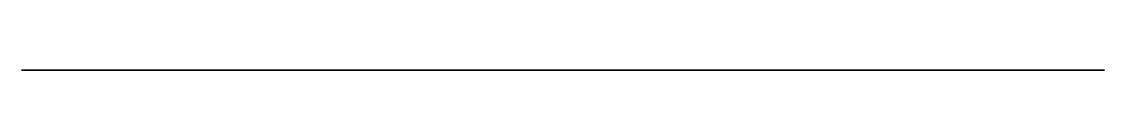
# Model space of a CAD drawing. Header units: millimetres. Extents: x -22.5 to 2.4, y 0 to 0.
import ezdxf

# ---------------------------------------------------------------- set-up
doc = ezdxf.new("R2010")
doc.units = ezdxf.units.MM
doc.layers.get('0').update_dxf_attribs({"color": 194, "true_color": 0x551cb1})

msp = doc.modelspace()

# ---------------------------------------------------------------- linework, layer by layer
at = {"color": 121, "true_color": 0xa6e5e5}
msp.add_polyline3d([(2.399, 0, 86.458), (2.399, 0, -26.84), (-22.515, 0, -26.84), (-22.515, 0, 127.899), (-2.486, 0, 127.899), (-2.121, 0, 127.894), (-1.94, 0, 127.884), (-1.76, 0, 127.867), (-1.584, 0, 127.841), (-1.497, 0, 127.824), (-1.411, 0, 127.803), (-1.326, 0, 127.779), (-1.242, 0, 127.752), (-1.16, 0, 127.721), (-1.079, 0, 127.686), (-0.981, 0, 127.637), (-0.885, 0, 127.585), (-0.792, 0, 127.529), (-0.701, 0, 127.469), (-0.613, 0, 127.405), (-0.527, 0, 127.338), (-0.444, 0, 127.268), (-0.364, 0, 127.193), (-0.287, 0, 127.116), (-0.214, 0, 127.035), (-0.143, 0, 126.952), (-0.076, 0, 126.865), (-0.012, 0, 126.775), (0.048, 0, 126.682), (0.104, 0, 126.586), (0.157, 0, 126.488), (0.223, 0, 126.346), (0.281, 0, 126.201), (0.33, 0, 126.053), (0.37, 0, 125.904), (0.401, 0, 125.753), (0.424, 0, 125.601), (0.437, 0, 125.448), (0.441, 0, 125.295), (0.437, 0, 125.142), (0.424, 0, 124.989), (0.401, 0, 124.837), (0.37, 0, 124.686), (0.33, 0, 124.536), (0.281, 0, 124.389), (0.223, 0, 124.244), (0.157, 0, 124.102), (0.091, 0, 123.98), (0.019, 0, 123.862), (-0.059, 0, 123.748), (-0.142, 0, 123.639), (-0.231, 0, 123.535), (-0.324, 0, 123.436), (-0.422, 0, 123.342), (-0.525, 0, 123.253), (-0.589, 0, 123.203), (-0.655, 0, 123.156), (-0.723, 0, 123.112), (-0.792, 0, 123.071), (-0.863, 0, 123.032), (-0.936, 0, 122.997), (-1.01, 0, 122.964), (-1.085, 0, 122.933), (-1.24, 0, 122.879), (-1.4, 0, 122.833), (-1.565, 0, 122.796), (-1.733, 0, 122.765), (-2.079, 0, 122.723), (-2.434, 0, 122.701), (-3.154, 0, 122.691), (-3.161, 0, 120.154), (-3.145, 0, 118.828), (-3.084, 0, 117.503), (-3.025, 0, 116.818), (-2.94, 0, 116.135), (-2.831, 0, 115.456), (-2.696, 0, 114.781), (-2.536, 0, 114.112), (-2.351, 0, 113.45), (-2.139, 0, 112.796), (-1.902, 0, 112.151), (-1.5, 0, 111.204), (-1.049, 0, 110.272), (-0.06, 0, 108.454), (0.555, 0, 107.316), (0.829, 0, 106.735), (1.066, 0, 106.148), (1.168, 0, 105.852), (1.256, 0, 105.555), (1.33, 0, 105.257), (1.388, 0, 104.957), (1.429, 0, 104.657), (1.452, 0, 104.357), (1.454, 0, 104.056), (1.448, 0, 103.905), (1.436, 0, 103.754), (1.409, 0, 103.52), (1.372, 0, 103.287), (1.326, 0, 103.056), (1.27, 0, 102.827), (1.206, 0, 102.601), (1.133, 0, 102.377), (1.051, 0, 102.156), (0.961, 0, 101.939), (0.862, 0, 101.725), (0.756, 0, 101.515), (0.641, 0, 101.309), (0.518, 0, 101.107), (0.388, 0, 100.911), (0.251, 0, 100.719), (0.106, 0, 100.533), (-0.046, 0, 100.353), (-0.205, 0, 100.179), (-0.37, 0, 100.012), (-0.541, 0, 99.851), (-0.718, 0, 99.698), (-0.9, 0, 99.551), (-1.087, 0, 99.412), (-1.28, 0, 99.28), (-1.477, 0, 99.156), (-1.679, 0, 99.039), (-1.885, 0, 98.93), (-2.095, 0, 98.829), (-2.31, 0, 98.736), (-2.528, 0, 98.651), (-2.75, 0, 98.574), (-2.974, 0, 98.506), (-3.202, 0, 98.447), (-3.202, 0, 94.874), (-2.85, 0, 94.821), (-2.501, 0, 94.749), (-2.158, 0, 94.657), (-1.82, 0, 94.547), (-1.489, 0, 94.419), (-1.166, 0, 94.272), (-0.85, 0, 94.107), (-0.544, 0, 93.925), (-0.247, 0, 93.725), (0.037, 0, 93.509), (0.31, 0, 93.277), (0.569, 0, 93.031), (0.814, 0, 92.77), (1.045, 0, 92.497), (1.26, 0, 92.212), (1.459, 0, 91.915), (1.547, 0, 91.77), (1.629, 0, 91.623), (1.777, 0, 91.321), (1.905, 0, 91.009), (2.014, 0, 90.688), (2.105, 0, 90.36), (2.181, 0, 90.024), (2.242, 0, 89.683), (2.291, 0, 89.335), (2.356, 0, 88.628), (2.388, 0, 87.908)], close=True, dxfattribs=at)

doc.saveas('drawing.dxf')
